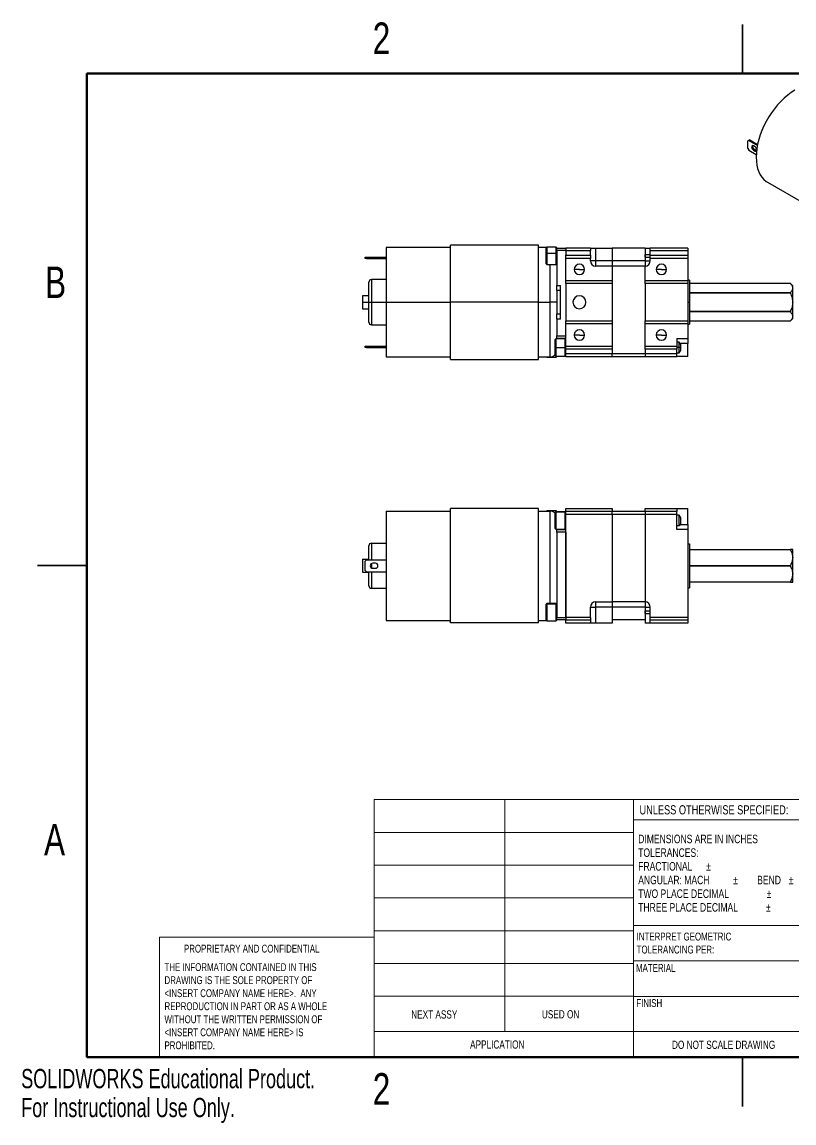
# Model space of a CAD drawing. Header units: inches. Extents: x 0 to 12.1, y 0 to 8.4.
# Drawn here: x 0.01 to 5.89, y 0 to 8.39 of the extents above; entities that cross this region are included whole.
import ezdxf

# ---------------------------------------------------------------- set-up
doc = ezdxf.new("R2010")
doc.units = ezdxf.units.IN
doc.header["$MEASUREMENT"] = 0
doc.styles.add('SLDTEXTSTYLE0', font='TXT', dxfattribs={"width": 0.75})
doc.styles.add('SLDTEXTSTYLE3', font='TXT', dxfattribs={"width": 0.7})

msp = doc.modelspace()

# ---------------------------------------------------------------- linework, layer by layer
at = {"color": 7, "linetype": 'Continuous', "lineweight": 25}
for p, q in [((5.5, 8.375), (5.5, 8)), ((5.5, 8), (5.5, 8.375)), ((5.5491, 7.4907), (5.5421, 7.4866)), ((5.5421, 7.4288), (5.5421, 7.4866)), ((5.5561, 7.4947), (5.5491, 7.4907)), ((5.5491, 7.4907), (5.6141, 7.4531)), ((5.5561, 7.4947), (5.6156, 7.4603)), ((5.5421, 7.4288), (5.5491, 7.4167)), ((5.5491, 7.4167), (5.6053, 7.3842)), ((5.5978, 7.4416), (5.5839, 7.4497)), ((5.5909, 7.4215), (5.5839, 7.4175)), ((5.5839, 7.4175), (5.5978, 7.4095)), ((5.6048, 7.4135), (5.5909, 7.4215)), ((5.6048, 7.4135), (5.5978, 7.4095)), ((5.6077, 7.4122), (5.6048, 7.4135)), ((5.691, 7.1723), (5.9742, 7.0088)), ((3.2748, 6.6731), (2.7827, 6.6731)), ((2.7827, 6.6731), (2.7827, 6.2568)), ((3.9441, 6.6928), (3.2748, 6.6928)), ((3.2748, 6.2568), (3.2748, 6.6928)), ((3.9441, 6.2568), (3.9441, 6.6928)), ((4.0054, 6.6731), (3.9441, 6.6731)), ((4.0089, 6.6766), (4.0039, 6.6716)), ((4.0039, 6.6292), (4.0039, 6.6716)), ((4.0789, 6.6766), (4.0089, 6.6766)), ((4.0089, 6.6766), (4.0089, 6.6308)), ((4.0839, 6.6716), (4.0789, 6.6766)), ((4.0789, 6.6308), (4.0789, 6.6766)), ((4.0839, 6.6716), (4.0839, 6.6701)), ((4.0839, 6.6701), (4.1528, 6.6701)), ((4.0839, 6.6505), (4.0839, 6.6701)), ((4.1528, 6.6505), (4.0839, 6.6505)), ((4.0839, 6.6505), (4.0839, 6.6234)), ((4.1528, 6.6701), (4.1528, 6.6505)), ((4.3403, 6.6701), (4.1528, 6.6701)), ((4.1528, 6.6505), (4.1528, 6.615)), ((4.1528, 6.6505), (4.3403, 6.6505)), ((4.3403, 6.6701), (4.3403, 6.6505)), ((4.3403, 6.6701), (4.3796, 6.6701)), ((4.3403, 6.615), (4.3403, 6.6505)), ((4.3796, 6.6701), (4.3796, 6.5717)), ((4.3796, 6.6701), (4.5071, 6.6701)), ((4.7571, 6.6701), (4.5071, 6.6701)), ((4.5071, 6.6701), (4.5071, 6.5717)), ((4.7571, 6.6701), (4.7571, 6.5717)), ((4.7571, 6.6701), (4.7965, 6.6701)), ((4.7571, 6.6701), (4.7571, 6.6198)), ((5.0844, 6.6701), (4.7965, 6.6701)), ((4.7965, 6.6505), (4.7965, 6.6701)), ((4.7965, 6.6505), (5.0844, 6.6505)), ((4.7965, 6.615), (4.7965, 6.6505)), ((5.0844, 6.6701), (5.0844, 6.6505)), ((5.0844, 6.6505), (5.0844, 6.615)), ((2.6222, 6.5914), (2.6222, 6.6013)), ((2.6222, 6.6013), (2.6321, 6.6013)), ((2.6321, 6.5914), (2.6222, 6.5914)), ((2.6321, 6.6013), (2.6321, 6.5914)), ((2.6321, 6.6013), (2.7827, 6.6013)), ((2.6321, 6.5914), (2.7827, 6.5914)), ((4.0039, 6.6292), (4.0089, 6.6308)), ((4.0039, 6.5491), (4.0039, 6.6292)), ((4.0039, 6.5491), (4.0089, 6.5441)), ((4.0089, 6.6308), (4.0089, 6.5441)), ((4.0089, 6.6308), (4.0789, 6.6308)), ((4.0789, 6.5441), (4.0789, 6.6308)), ((4.0839, 6.6292), (4.0789, 6.6308)), ((4.0789, 6.5441), (4.0839, 6.5491)), ((4.0839, 6.6239), (4.0839, 6.5972)), ((4.0839, 6.5972), (4.0839, 6.3847)), ((4.1528, 6.615), (4.3403, 6.615)), ((4.1528, 6.5909), (4.1528, 6.615)), ((4.3403, 6.5909), (4.1528, 6.5909)), ((4.1528, 6.4226), (4.1528, 6.5909)), ((4.3403, 6.615), (4.3403, 6.5909)), ((4.3403, 6.5717), (4.3403, 6.5909)), ((4.3796, 6.5717), (4.3403, 6.5717)), ((4.3796, 6.5717), (4.3796, 6.5324)), ((4.5071, 6.5717), (4.3796, 6.5717)), ((4.7571, 6.5717), (4.5071, 6.5717)), ((4.5071, 6.5717), (4.5071, 6.5324)), ((4.7571, 6.6198), (4.7965, 6.6198)), ((4.7571, 6.6198), (4.7571, 6.6008)), ((4.7571, 6.6008), (4.7965, 6.6008)), ((4.7571, 6.6008), (4.7571, 6.5717)), ((4.7571, 6.5717), (4.7571, 6.5324)), ((4.7571, 6.5717), (4.7965, 6.5717)), ((4.7965, 6.615), (5.0844, 6.615)), ((4.7965, 6.5909), (4.7965, 6.615)), ((5.0844, 6.5909), (4.7965, 6.5909)), ((4.7965, 6.5717), (4.7965, 6.5909)), ((5.0844, 6.615), (5.0844, 6.5909)), ((5.0844, 6.5909), (5.0844, 6.4226)), ((4.0089, 6.5441), (4.0789, 6.5441)), ((4.0346, 6.2568), (4.0346, 6.5441)), ((4.2571, 6.5068), (4.2173, 6.5068)), ((4.2571, 6.5068), (4.2968, 6.5068)), ((4.5071, 6.5324), (4.3796, 6.5324)), ((4.7571, 6.5324), (4.5071, 6.5324)), ((4.5071, 6.5324), (4.5071, 6.4226)), ((4.7571, 6.4226), (4.7571, 6.5324)), ((4.8821, 6.5068), (4.8423, 6.5068)), ((4.8821, 6.5068), (4.9218, 6.5068)), ((2.6508, 6.2568), (2.6508, 6.4093)), ((2.7827, 6.429), (2.6705, 6.429)), ((2.6705, 6.429), (2.6705, 6.2568)), ((4.0839, 6.3847), (4.1134, 6.3847)), ((4.0839, 6.3453), (4.0839, 6.3847)), ((4.1134, 6.1288), (4.1134, 6.3847)), ((4.1528, 6.4226), (4.5071, 6.4226)), ((4.1528, 6.3985), (4.1528, 6.4226)), ((4.1528, 6.3985), (4.1528, 6.115)), ((4.5071, 6.3985), (4.1528, 6.3985)), ((4.5071, 6.4226), (4.5071, 6.3985)), ((4.5071, 6.3985), (4.5071, 6.115)), ((4.7571, 6.4226), (5.0844, 6.4226)), ((4.7571, 6.3985), (4.7571, 6.4226)), ((4.7571, 6.3985), (4.7571, 6.115)), ((5.0844, 6.3985), (4.7571, 6.3985)), ((5.0957, 6.4241), (5.0844, 6.4241)), ((5.0844, 6.4226), (5.0844, 6.3985)), ((5.0844, 6.3985), (5.0844, 6.115)), ((5.0957, 6.4241), (5.0957, 6.2568)), ((5.8654, 6.3995), (5.0957, 6.3995)), ((5.8654, 6.3995), (5.0957, 6.3995)), ((5.8831, 6.3818), (5.8654, 6.3995)), ((5.8654, 6.3995), (5.8654, 6.3995)), ((5.8831, 6.365), (5.8831, 6.3818)), ((2.6508, 6.306), (2.6035, 6.306)), ((2.6035, 6.306), (2.6035, 6.2568)), ((4.0839, 6.3453), (4.0839, 6.2568)), ((4.1134, 6.3453), (4.0839, 6.3453)), ((5.0957, 6.3306), (5.8654, 6.3306)), ((5.8654, 6.3256), (5.0957, 6.3256)), ((5.8654, 6.3306), (5.8654, 6.3256)), ((5.8831, 6.2568), (5.8831, 6.365)), ((2.6035, 6.2568), (2.6035, 6.2076)), ((2.6035, 6.2568), (2.6508, 6.2568)), ((2.6508, 6.2568), (2.6705, 6.2568)), ((2.6508, 6.1042), (2.6508, 6.2568)), ((2.6705, 6.2568), (2.7827, 6.2568)), ((2.6705, 6.2568), (2.6705, 6.0845)), ((2.7827, 6.2568), (3.2748, 6.2568)), ((2.7827, 6.2568), (2.7827, 5.8404)), ((3.9441, 6.2568), (3.2748, 6.2568)), ((3.2748, 5.8207), (3.2748, 6.2568)), ((3.9441, 5.8207), (3.9441, 6.2568)), ((3.9441, 6.2568), (4.0346, 6.2568)), ((4.0839, 6.2568), (4.0346, 6.2568)), ((4.0346, 5.8404), (4.0346, 6.2568)), ((4.0839, 6.2568), (4.0839, 6.1682)), ((5.0844, 6.2568), (5.0957, 6.2568)), ((5.0957, 6.2568), (5.0957, 6.0894)), ((5.8831, 6.1485), (5.8831, 6.2568)), ((2.6035, 6.2076), (2.6508, 6.2076)), ((4.0839, 6.1682), (4.1134, 6.1682)), ((4.0839, 6.1288), (4.0839, 6.1682)), ((4.1134, 6.1288), (4.0839, 6.1288)), ((4.0839, 6.1288), (4.0839, 6.0009)), ((5.0957, 6.1879), (5.8654, 6.1879)), ((5.8654, 6.1829), (5.0957, 6.1829)), ((5.8654, 6.1879), (5.8654, 6.1829)), ((5.8654, 6.114), (5.8831, 6.1318)), ((5.8831, 6.1318), (5.8831, 6.1485)), ((2.6705, 6.0845), (2.7827, 6.0845)), ((4.1528, 6.115), (4.5071, 6.115)), ((4.1528, 6.0909), (4.1528, 6.115)), ((4.5071, 6.0909), (4.1528, 6.0909)), ((4.1528, 5.9226), (4.1528, 6.0909)), ((4.5071, 6.115), (4.5071, 6.0909)), ((4.5071, 6.0909), (4.5071, 5.9226)), ((4.7571, 6.115), (5.0844, 6.115)), ((4.7571, 6.0909), (4.7571, 6.115)), ((5.0844, 6.0909), (4.7571, 6.0909)), ((4.7571, 5.9226), (4.7571, 6.0909)), ((5.0844, 6.115), (5.0844, 6.0909)), ((5.0844, 6.0909), (5.0844, 5.9812)), ((5.0844, 6.0894), (5.0957, 6.0894)), ((5.0957, 6.1141), (5.8654, 6.1141)), ((5.0957, 6.114), (5.8654, 6.114)), ((5.8654, 6.1141), (5.8654, 6.114)), ((4.0778, 5.9785), (4.0728, 5.9735)), ((4.0728, 5.9126), (4.0728, 5.9735)), ((4.1478, 5.9785), (4.0778, 5.9785)), ((4.0778, 5.9785), (4.0778, 5.9127)), ((4.0839, 6.0009), (4.1528, 6.0009)), ((4.0839, 5.9812), (4.0839, 6.0009)), ((4.1528, 5.9812), (4.0839, 5.9812)), ((4.0839, 5.9785), (4.0839, 5.9812)), ((4.1528, 5.9735), (4.1478, 5.9785)), ((4.1478, 5.9127), (4.1478, 5.9785)), ((4.2571, 6.0068), (4.2173, 6.0068)), ((4.2571, 6.0068), (4.2968, 6.0068)), ((4.8821, 6.0068), (4.8423, 6.0068)), ((4.8821, 6.0068), (4.9218, 6.0068)), ((5.0004, 5.9812), (5.0844, 5.9812)), ((5.0004, 5.9812), (5.0004, 5.9226)), ((5.0844, 5.9812), (5.0844, 5.9418)), ((2.6222, 5.9123), (2.6222, 5.9221)), ((2.6222, 5.9221), (2.6321, 5.9221)), ((2.6321, 5.9123), (2.6222, 5.9123)), ((2.6321, 5.9221), (2.6321, 5.9123)), ((2.6321, 5.9221), (2.7827, 5.9221)), ((2.6321, 5.9123), (2.7827, 5.9123)), ((4.0728, 5.9126), (4.0778, 5.9127)), ((4.0728, 5.851), (4.0728, 5.9126)), ((4.0778, 5.9127), (4.0778, 5.846)), ((4.0778, 5.9127), (4.1478, 5.9127)), ((4.1478, 5.846), (4.1478, 5.9127)), ((4.1528, 5.9126), (4.1478, 5.9127)), ((4.1528, 5.9226), (4.5071, 5.9226)), ((4.1528, 5.8985), (4.1528, 5.9226)), ((4.5071, 5.8985), (4.1528, 5.8985)), ((4.1528, 5.8631), (4.1528, 5.8985)), ((4.5071, 5.9226), (4.5071, 5.8985)), ((4.5071, 5.8985), (4.5071, 5.8631)), ((4.7571, 5.9226), (5.0004, 5.9226)), ((4.7571, 5.8985), (4.7571, 5.9226)), ((4.7571, 5.8985), (4.7571, 5.8631)), ((5.0004, 5.8985), (4.7571, 5.8985)), ((5.0172, 5.9533), (5.0004, 5.9533)), ((5.0004, 5.9226), (5.0004, 5.8985)), ((5.0172, 5.9125), (5.0004, 5.9125)), ((5.0004, 5.8631), (5.0004, 5.8985)), ((5.0278, 5.9381), (5.0172, 5.9533)), ((5.0172, 5.9125), (5.0172, 5.9533)), ((5.0172, 5.8713), (5.0172, 5.9125)), ((5.0278, 5.9124), (5.0172, 5.9125)), ((5.0172, 5.8713), (5.0278, 5.8864)), ((5.0844, 5.9418), (5.0252, 5.9418)), ((5.0278, 5.9381), (5.0278, 5.9124)), ((5.0278, 5.9124), (5.0278, 5.8864)), ((5.0844, 5.8434), (5.0844, 5.9418)), ((2.7827, 5.8404), (3.2748, 5.8404)), ((3.2748, 5.8207), (3.9441, 5.8207)), ((3.9441, 5.8404), (4.0346, 5.8404)), ((4.0054, 5.8404), (4.0089, 5.837)), ((4.0089, 5.8404), (4.0089, 5.837)), ((4.0089, 5.837), (4.0789, 5.837)), ((4.0728, 5.851), (4.0778, 5.846)), ((4.0778, 5.846), (4.1478, 5.846)), ((4.0789, 5.837), (4.0789, 5.846)), ((4.0789, 5.837), (4.0839, 5.842)), ((4.0839, 5.8434), (4.0839, 5.846)), ((4.1528, 5.8434), (4.0839, 5.8434)), ((4.0839, 5.8434), (4.0839, 5.842)), ((4.1478, 5.846), (4.1528, 5.851)), ((4.5071, 5.8631), (4.1528, 5.8631)), ((4.1528, 5.8434), (4.1528, 5.8631)), ((4.1528, 5.8434), (4.5071, 5.8434)), ((4.7571, 5.8631), (4.5071, 5.8631)), ((4.5071, 5.8434), (4.5071, 5.8631)), ((4.5071, 5.8434), (4.7571, 5.8434)), ((4.7571, 5.8631), (4.7571, 5.8434)), ((5.0004, 5.8631), (4.7571, 5.8631)), ((4.7571, 5.8434), (5.0004, 5.8434)), ((5.0004, 5.8713), (5.0172, 5.8713)), ((5.0004, 5.8434), (5.0004, 5.8631)), ((5.0844, 5.8434), (5.0004, 5.8434)), ((2.7827, 4.6638), (3.2748, 4.6638)), ((2.7827, 4.6638), (2.7827, 3.8311)), ((3.9441, 4.6835), (3.2748, 4.6835)), ((3.2748, 3.8114), (3.2748, 4.6835)), ((3.9441, 3.8114), (3.9441, 4.6835)), ((3.9441, 4.6638), (4.0346, 4.6638)), ((4.0089, 4.6672), (4.0054, 4.6638)), ((4.0789, 4.6672), (4.0089, 4.6672)), ((4.0089, 4.6672), (4.0089, 4.6638)), ((4.0346, 3.9601), (4.0346, 4.6638)), ((4.0728, 4.6532), (4.0778, 4.6582)), ((4.0728, 4.5307), (4.0728, 4.6532)), ((4.0778, 4.6582), (4.0778, 4.5257)), ((4.0778, 4.6582), (4.1478, 4.6582)), ((4.0839, 4.6622), (4.0789, 4.6672)), ((4.0789, 4.6582), (4.0789, 4.6672)), ((4.0839, 4.6622), (4.0839, 4.6608)), ((4.0839, 4.6608), (4.1528, 4.6608)), ((4.0839, 4.6582), (4.0839, 4.6608)), ((4.1478, 4.5257), (4.1478, 4.6582)), ((4.1528, 4.6532), (4.1478, 4.6582)), ((4.1528, 4.6849), (4.5071, 4.6849)), ((4.1528, 4.6608), (4.1528, 4.6849)), ((4.1528, 4.6411), (4.1528, 4.6608)), ((4.5071, 4.6608), (4.1528, 4.6608)), ((4.1528, 4.6411), (4.5071, 4.6411)), ((4.1528, 3.8537), (4.1528, 4.6411)), ((4.5071, 4.6849), (4.5071, 4.6608)), ((4.5071, 4.6411), (4.5071, 4.6608)), ((4.7571, 4.6608), (4.5071, 4.6608)), ((4.5071, 4.6411), (4.7571, 4.6411)), ((4.5071, 4.6411), (4.5071, 3.9719)), ((4.7571, 4.6849), (5.0004, 4.6849)), ((4.7571, 4.6608), (4.7571, 4.6849)), ((4.7571, 4.6608), (4.7571, 4.6411)), ((5.0004, 4.6608), (4.7571, 4.6608)), ((4.7571, 4.6411), (4.7571, 3.9719)), ((4.7571, 4.6411), (5.0004, 4.6411)), ((5.0004, 4.6849), (5.0004, 4.6608)), ((5.0004, 4.6849), (5.0844, 4.6849)), ((5.0004, 4.6411), (5.0004, 4.6608)), ((5.0004, 4.523), (5.0004, 4.6411)), ((5.0172, 4.6329), (5.0004, 4.6329)), ((5.0172, 4.5509), (5.0172, 4.6329)), ((5.0278, 4.6178), (5.0172, 4.6329)), ((5.0278, 4.6178), (5.0278, 4.5661)), ((5.0844, 4.5624), (5.0844, 4.6849)), ((5.0172, 4.5509), (5.0004, 4.5509)), ((5.0278, 4.5661), (5.0172, 4.5509)), ((5.0252, 4.5624), (5.0844, 4.5624)), ((5.0844, 4.5624), (5.0844, 4.523)), ((4.0728, 4.5307), (4.0778, 4.5257)), ((4.0778, 4.5257), (4.1478, 4.5257)), ((4.0839, 4.523), (4.0839, 4.5257)), ((4.0839, 4.523), (4.1528, 4.523)), ((4.0839, 4.5034), (4.0839, 4.523)), ((4.1528, 4.5034), (4.0839, 4.5034)), ((4.0839, 4.5034), (4.0839, 3.907)), ((4.1528, 4.5307), (4.1478, 4.5257)), ((4.1528, 4.5034), (4.1528, 3.8537)), ((5.0844, 4.523), (5.0004, 4.523)), ((5.0844, 4.523), (5.0844, 3.8537)), ((2.6508, 4.2927), (2.6508, 4.4)), ((2.6705, 4.4197), (2.7827, 4.4197)), ((2.6705, 4.4197), (2.6705, 4.2927)), ((5.0844, 4.4148), (5.0957, 4.4148)), ((5.0957, 4.4148), (5.0957, 4.0801)), ((5.0957, 4.3724), (5.8654, 4.3724)), ((5.8654, 4.3696), (5.0957, 4.3696)), ((5.8654, 4.3724), (5.8654, 4.3696)), ((5.8831, 4.3099), (5.8831, 4.3724)), ((2.6035, 4.2967), (2.6508, 4.2967)), ((2.6035, 4.2967), (2.6035, 4.1982)), ((2.6321, 4.2927), (2.6222, 4.2829)), ((2.6222, 4.212), (2.6222, 4.2829)), ((2.6321, 4.2927), (2.7827, 4.2927)), ((5.8831, 4.1849), (5.8831, 4.3099)), ((0.125, 4.25), (0.5, 4.25)), ((0.5, 4.25), (0.125, 4.25)), ((2.6035, 4.1982), (2.6508, 4.1982)), ((2.6222, 4.212), (2.6321, 4.2022)), ((2.6321, 4.2022), (2.7827, 4.2022)), ((2.6508, 4.0949), (2.6508, 4.2022)), ((2.6705, 4.2639), (2.6705, 4.231)), ((2.6705, 4.2022), (2.6705, 4.0752)), ((2.701, 4.2671), (2.6813, 4.2671)), ((2.6813, 4.2278), (2.701, 4.2278)), ((5.0957, 4.2503), (5.8654, 4.2503)), ((5.8654, 4.2446), (5.0957, 4.2446)), ((5.8654, 4.2503), (5.8654, 4.2446)), ((5.0957, 4.1253), (5.8654, 4.1253)), ((5.8654, 4.1224), (5.0957, 4.1224)), ((5.8654, 4.1253), (5.8654, 4.1224)), ((5.8831, 4.1224), (5.8831, 4.1849)), ((2.6705, 4.0752), (2.7827, 4.0752)), ((5.0844, 4.0801), (5.0957, 4.0801)), ((4.0089, 3.9601), (4.0039, 3.9551)), ((4.0039, 3.9515), (4.0089, 3.9562)), ((4.0039, 3.9515), (4.0039, 3.9551)), ((4.0039, 3.8326), (4.0039, 3.9515)), ((4.0789, 3.9601), (4.0089, 3.9601)), ((4.0089, 3.9601), (4.0089, 3.9562)), ((4.0089, 3.9562), (4.0089, 3.8276)), ((4.0089, 3.9562), (4.0789, 3.9562)), ((4.0839, 3.9551), (4.0789, 3.9601)), ((4.0789, 3.9562), (4.0789, 3.9601)), ((4.0789, 3.8276), (4.0789, 3.9562)), ((4.0839, 3.9515), (4.0789, 3.9562)), ((4.3796, 3.9719), (4.5071, 3.9719)), ((4.3796, 3.9719), (4.3796, 3.9325)), ((4.7571, 3.9719), (4.5071, 3.9719)), ((4.5071, 3.9719), (4.5071, 3.9325)), ((4.7571, 3.9715), (4.7571, 3.9325)), ((4.0839, 3.9058), (4.0839, 3.8803)), ((4.0839, 3.8808), (4.0839, 3.8537)), ((4.3403, 3.8537), (4.3403, 3.9325)), ((4.3403, 3.9325), (4.3796, 3.9325)), ((4.3796, 3.9325), (4.3796, 3.8099)), ((4.5071, 3.9325), (4.3796, 3.9325)), ((4.7571, 3.9325), (4.5071, 3.9325)), ((4.5071, 3.9325), (4.5071, 3.8341)), ((4.5071, 3.9325), (4.5071, 3.8099)), ((4.7571, 3.9325), (4.7571, 3.8341)), ((4.7571, 3.9325), (4.7965, 3.9325)), ((4.7571, 3.9325), (4.7571, 3.9034)), ((4.7571, 3.9034), (4.7965, 3.9034)), ((4.7571, 3.9034), (4.7571, 3.8844)), ((4.7571, 3.8844), (4.7965, 3.8844)), ((4.7571, 3.8844), (4.7571, 3.8099)), ((4.7965, 3.8537), (4.7965, 3.9325)), ((2.7827, 3.8311), (3.2748, 3.8311)), ((3.9441, 3.8114), (3.2748, 3.8114)), ((3.9441, 3.8311), (4.0054, 3.8311)), ((4.0039, 3.8326), (4.0089, 3.8276)), ((4.0089, 3.8276), (4.0789, 3.8276)), ((4.0789, 3.8276), (4.0839, 3.8326)), ((4.0839, 3.8537), (4.1528, 3.8537)), ((4.0839, 3.8341), (4.0839, 3.8537)), ((4.1528, 3.8341), (4.0839, 3.8341)), ((4.0839, 3.8341), (4.0839, 3.8326)), ((4.1528, 3.8537), (4.1528, 3.8341)), ((4.3403, 3.8537), (4.1528, 3.8537)), ((4.1528, 3.8341), (4.3403, 3.8341)), ((4.1528, 3.8099), (4.1528, 3.8341)), ((4.3403, 3.8099), (4.1528, 3.8099)), ((4.3403, 3.8537), (4.3403, 3.8341)), ((4.3403, 3.8341), (4.3403, 3.8099)), ((4.3796, 3.8099), (4.3403, 3.8099)), ((4.5071, 3.8099), (4.3796, 3.8099)), ((4.7571, 3.8341), (4.5071, 3.8341)), ((4.7965, 3.8099), (4.7571, 3.8099)), ((5.0844, 3.8537), (4.7965, 3.8537)), ((4.7965, 3.8341), (4.7965, 3.8537)), ((4.7965, 3.8341), (5.0844, 3.8341)), ((4.7965, 3.8099), (4.7965, 3.8341)), ((5.0844, 3.8099), (4.7965, 3.8099)), ((5.0844, 3.8537), (5.0844, 3.8341)), ((5.0844, 3.8341), (5.0844, 3.8099)), ((5.5, 0.125), (5.5, 0.5)), ((5.5, 0.5), (5.5, 0.125))]:
    msp.add_line(p, q, dxfattribs=at)
at = {"color": 7, "linetype": 'Continuous', "lineweight": 50}
for p, q in [((0.5, 0.5), (0.5, 8)), ((0.5, 8), (10.5, 8)), ((10.5, 0.5), (0.5, 0.5))]:
    msp.add_line(p, q, dxfattribs=at)
at = {"color": 7, "linetype": 'Continuous', "lineweight": 18}
for p, q in [((2.6911, 2.4643), (10.5, 2.4643)), ((2.6911, 0.5), (2.6911, 2.4643)), ((3.6891, 2.4643), (3.6891, 0.6963)), ((4.6683, 0.5), (4.6683, 2.4643)), ((6.0452, 2.31), (4.6683, 2.31)), ((2.6911, 2.2143), (4.6683, 2.2143)), ((2.6911, 1.9643), (4.6683, 1.9643)), ((2.6911, 1.7143), (4.6683, 1.7143)), ((2.6911, 1.4643), (4.6683, 1.4643)), ((4.6683, 1.5037), (6.0497, 1.5037)), ((1.0539, 0.5), (1.0539, 1.4143)), ((2.6911, 1.4143), (1.0539, 1.4143)), ((2.6911, 1.2143), (4.6683, 1.2143)), ((4.6683, 1.2337), (6.0497, 1.2337)), ((2.6911, 0.9643), (4.6683, 0.9643)), ((4.6683, 0.9637), (6.0452, 0.9637)), ((2.6911, 0.6963), (6.0452, 0.6963))]:
    msp.add_line(p, q, dxfattribs=at)
at = {"color": 7, "linetype": 'Continuous', "lineweight": 25, "flags": 128}
for points in [[(5.8992, 7.8728), (5.872, 7.8557), (5.8451, 7.8358), (5.8186, 7.8133), (5.7928, 7.7884), (5.7679, 7.7614), (5.7442, 7.7324), (5.7218, 7.7017), (5.7008, 7.6696), (5.6816, 7.6363), (5.6642, 7.6021), (5.6489, 7.5673), (5.6356, 7.5322), (5.6247, 7.4972), (5.616, 7.4624), (5.6098, 7.4282), (5.606, 7.395), (5.6048, 7.3629), (5.606, 7.3322), (5.6098, 7.3033), (5.616, 7.2763), (5.6247, 7.2516), (5.6356, 7.2292), (5.6489, 7.2094), (5.6642, 7.1923), (5.6816, 7.1782), (5.691, 7.1723)], [(5.5839, 7.4497), (5.5786, 7.4515), (5.5741, 7.4506), (5.571, 7.4472), (5.57, 7.4416), (5.571, 7.4349), (5.5741, 7.4279), (5.5786, 7.4218), (5.5839, 7.4175)], [(5.5978, 7.4095), (5.6031, 7.4076), (5.6072, 7.4083)]]:
    msp.add_lwpolyline(points, dxfattribs=at)
at = {"color": 7, "linetype": 'Continuous', "lineweight": 25}
for centre, radius, start, end in [((5.6025, 7.4442), 0.0255, 163.11971, 242.70766), ((5.5813, 7.416), 0.0305, 21.55469, 57.16371), ((4.3796, 6.5717), 0.0394, 180, 270), ((4.7571, 6.5717), 0.0394, 270, 0), ((4.2571, 6.5068), 0.0397, 0, 180), ((4.2571, 6.5068), 0.0397, 180, 0), ((4.8821, 6.5068), 0.0397, 0, 180), ((4.8821, 6.5068), 0.0397, 180, 0), ((2.6705, 6.4093), 0.0197, 90, 180), ((4.2571, 6.2568), 0.0492, 0, 180), ((4.2571, 6.2568), 0.0492, 180, 0), ((2.6705, 6.1042), 0.0197, 180, 270), ((4.2571, 6.0068), 0.0397, 0, 180), ((4.8821, 6.0068), 0.0397, 0, 180), ((4.2571, 6.0068), 0.0397, 180, 0), ((4.8821, 6.0068), 0.0397, 180, 0), ((4.0346, 5.8896), 0.0492, 270, 320.75067), ((4.0346, 4.6146), 0.0492, 39.24933, 90), ((2.6705, 4.4), 0.0197, 90, 180), ((2.6813, 4.2474), 0.0197, 90, 270), ((2.701, 4.2474), 0.0197, 270, 90), ((2.6705, 4.0949), 0.0197, 180, 270), ((4.3796, 3.9325), 0.0394, 90, 180), ((4.7571, 3.9325), 0.0394, 0, 90)]:
    msp.add_arc(centre, radius, start, end, dxfattribs=at)
for points, knots in [([(4.7571, 6.6008), (4.7571, 6.6044), (4.7571, 6.6107), (4.7571, 6.617), (4.7571, 6.6198)], [0, 0, 0, 0, 0.56, 1, 1, 1, 1]), ([(5.8654, 6.3995), (5.8679, 6.3967), (5.8729, 6.3912), (5.8785, 6.3827), (5.8823, 6.374), (5.8828, 6.368), (5.8831, 6.365)], [0, 0, 0, 0, 0.256768, 0.498833, 0.747781, 1, 1, 1, 1]), ([(5.8831, 6.365), (5.8828, 6.362), (5.8823, 6.3561), (5.8773, 6.3444), (5.8701, 6.3361), (5.8654, 6.3306)], [0, 0, 0, 0, 0.2486929, 0.4981085, 1, 1, 1, 1]), ([(5.8654, 6.3256), (5.8679, 6.32), (5.8729, 6.3091), (5.8785, 6.2921), (5.8823, 6.2747), (5.8828, 6.2627), (5.8831, 6.2568)], [0, 0, 0, 0, 0.257942, 0.501062, 0.750107, 1, 1, 1, 1]), ([(5.8831, 6.2568), (5.8828, 6.2508), (5.8823, 6.2388), (5.8773, 6.2153), (5.8701, 6.1989), (5.8654, 6.1879)], [0, 0, 0, 0, 0.251305, 0.499987, 1, 1, 1, 1]), ([(5.8654, 6.1829), (5.8679, 6.1802), (5.8729, 6.1747), (5.8785, 6.1662), (5.8823, 6.1575), (5.8828, 6.1515), (5.8831, 6.1485)], [0, 0, 0, 0, 0.256768, 0.498833, 0.747781, 1, 1, 1, 1]), ([(5.8831, 6.1485), (5.8828, 6.1455), (5.8823, 6.1396), (5.8773, 6.1278), (5.8701, 6.1196), (5.8654, 6.1141)], [0, 0, 0, 0, 0.248693, 0.498108, 1, 1, 1, 1]), ([(5.8831, 4.3724), (5.8828, 4.3724), (5.8823, 4.3724), (5.8773, 4.3724), (5.8701, 4.3724), (5.8654, 4.3724)], [0, 0, 0, 0, 0.251305, 0.499987, 1, 1, 1, 1]), ([(5.8654, 4.3696), (5.8679, 4.3648), (5.8729, 4.3554), (5.8785, 4.3406), (5.8823, 4.3256), (5.8828, 4.3152), (5.8831, 4.3099)], [0, 0, 0, 0, 0.256768, 0.498833, 0.747781, 1, 1, 1, 1]), ([(5.8831, 4.3099), (5.8828, 4.3048), (5.8823, 4.2945), (5.8773, 4.2742), (5.8701, 4.2599), (5.8654, 4.2503)], [0, 0, 0, 0, 0.248693, 0.498108, 1, 1, 1, 1]), ([(5.8654, 4.2446), (5.8679, 4.2398), (5.8729, 4.2304), (5.8785, 4.2156), (5.8823, 4.2006), (5.8828, 4.1902), (5.8831, 4.1849)], [0, 0, 0, 0, 0.256768, 0.498833, 0.747781, 1, 1, 1, 1]), ([(5.8831, 4.1849), (5.8828, 4.1798), (5.8823, 4.1695), (5.8773, 4.1492), (5.8701, 4.1349), (5.8654, 4.1253)], [0, 0, 0, 0, 0.248693, 0.498108, 1, 1, 1, 1]), ([(5.8654, 4.1224), (5.8679, 4.1224), (5.8729, 4.1224), (5.8785, 4.1224), (5.8823, 4.1224), (5.8828, 4.1224), (5.8831, 4.1224)], [0, 0, 0, 0, 0.2575289, 0.5002775, 0.7488284, 1, 1, 1, 1]), ([(4.7571, 3.8844), (4.7571, 3.8879), (4.7571, 3.8943), (4.7571, 3.9006), (4.7571, 3.9034)], [0, 0, 0, 0, 0.56, 1, 1, 1, 1])]:
    msp.add_open_spline(points, degree=3, knots=knots, dxfattribs=at)

# ---------------------------------------------------------------- texts
at = {"color": 7, "linetype": 'Continuous', "lineweight": 0, "style": 'SLDTEXTSTYLE0'}
for s, insert, char_height, attachment_point in [('2', (2.7476, 8.3901), 0.24, 2), ('B', (0.2619, 6.5289), 0.24, 2), ('UNLESS OTHERWISE SPECIFIED:', (4.7149, 2.4212), 0.07, 1), ('A', (0.2542, 2.2789), 0.24, 2), ('DIMENSIONS ARE IN INCHES', (4.7054, 2.1966), 0.065, 1), ('TOLERANCES:', (4.7054, 2.0923), 0.065, 1), ('FRACTIONAL', (4.7054, 1.9879), 0.065, 1), ('%%p', (5.223, 1.9879), 0.065, 1), ('ANGULAR: MACH', (4.7054, 1.8835), 0.065, 1), ('%%p', (5.4288, 1.8835), 0.065, 1), ('BEND', (5.6126, 1.8835), 0.065, 1), ('%%p', (5.8532, 1.8835), 0.065, 1), ('TWO PLACE DECIMAL', (4.7054, 1.7792), 0.065, 1), ('%%p', (5.6848, 1.7792), 0.065, 1), ('THREE PLACE DECIMAL', (4.7054, 1.6748), 0.065, 1), ('%%p', (5.6792, 1.6748), 0.065, 1), ('INTERPRET GEOMETRIC', (4.6933, 1.4499), 0.06, 1), ('PROPRIETARY AND CONFIDENTIAL', (1.2413, 1.3576), 0.06, 1), ('TOLERANCING PER:', (4.6933, 1.3506), 0.06, 1), ('THE INFORMATION CONTAINED IN THIS', (1.0927, 1.2166), 0.06, 1), ('MATERIAL', (4.6882, 1.2107), 0.06, 1), ('DRAWING IS THE SOLE PROPERTY OF', (1.0927, 1.1173), 0.06, 1), ('<INSERT COMPANY NAME HERE>.  ANY', (1.0927, 1.0179), 0.06, 1), ('FINISH', (4.6909, 0.9425), 0.06, 1), ('REPRODUCTION IN PART OR AS A WHOLE', (1.0927, 0.9185), 0.06, 1), ('NEXT ASSY', (2.9741, 0.8571), 0.0625, 1), ('USED ON', (3.9706, 0.8582), 0.0625, 1), ('WITHOUT THE WRITTEN PERMISSION OF', (1.0927, 0.8191), 0.06, 1), ('<INSERT COMPANY NAME HERE> IS', (1.0927, 0.7198), 0.06, 1), ('PROHIBITED.', (1.0927, 0.6204), 0.06, 1), ('APPLICATION', (3.4232, 0.6279), 0.0625, 1), ('DO NOT SCALE DRAWING', (5.3564, 0.6258), 0.0625, 2), ('2', (2.7476, 0.3783), 0.24, 2)]:
    msp.add_mtext(s, dxfattribs=dict(at, insert=insert, char_height=char_height, attachment_point=attachment_point))
at = {"color": 7, "linetype": 'Continuous', "char_height": 0.14705, "attachment_point": 1, "style": 'SLDTEXTSTYLE3'}
for s, insert in [('SOLIDWORKS Educational Product.', (0, 0.4101)), ('For Instructional Use Only.', (0, 0.1896))]:
    msp.add_mtext(s, dxfattribs=dict(at, insert=insert))

doc.saveas('drawing.dxf')
